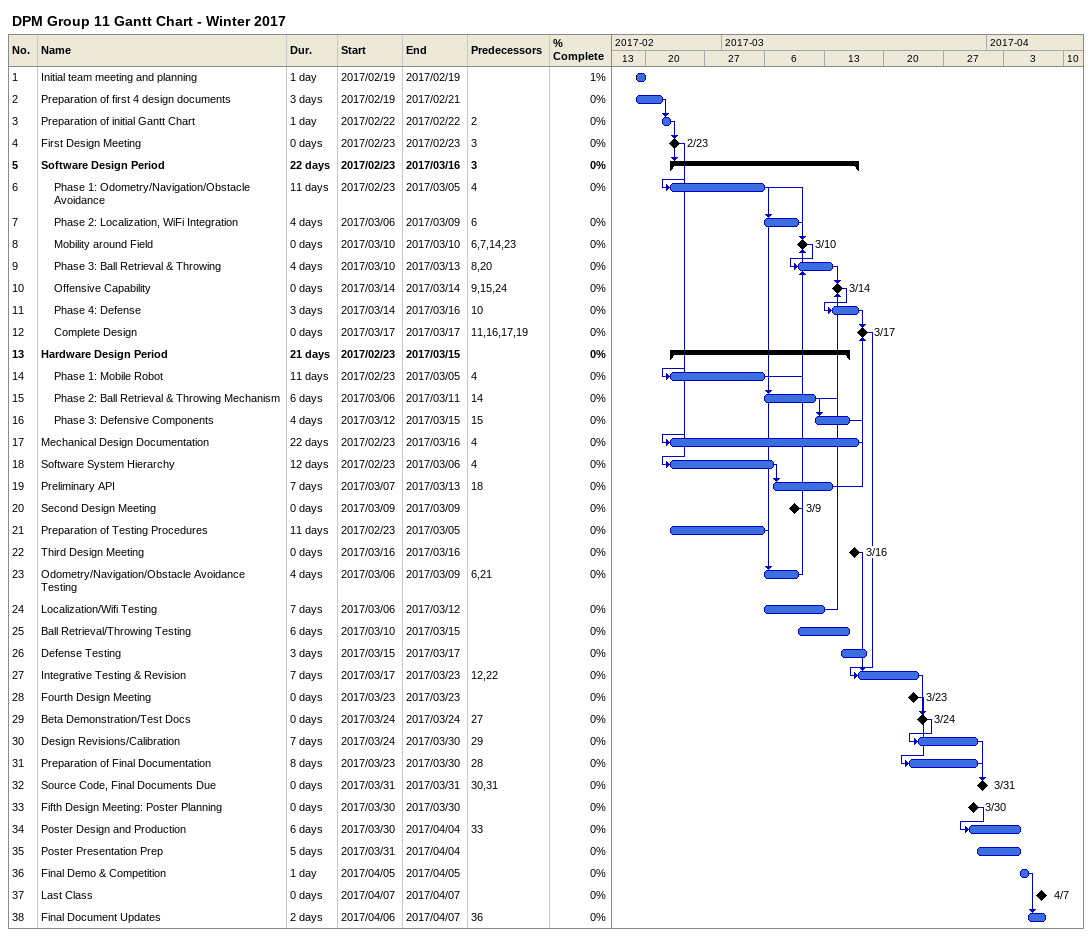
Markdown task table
DPM Group 11 Gantt Chart - Winter 2017

| ID | Level | Task | Duration | Start | Finish | Predecessors | % complete |
|---|---|---|---|---|---|---|---|
| 1 | 1 | Initial team meeting and planning | 1d | 2017-02-19 | 2017-02-19 |  | 1 |
| 2 | 1 | Preparation of first 4 design documents | 3d | 2017-02-19 | 2017-02-21 |  | 0 |
| 3 | 1 | Preparation of initial Gantt Chart | 1d | 2017-02-22 | 2017-02-22 | 2 | 0 |
| 4 | 1 | First Design Meeting | 0d | 2017-02-23 | 2017-02-23 | 3 | 0 |
| 5 | 1 | **Software Design Period** | 22d | 2017-02-23 | 2017-03-16 | 3 | 0 |
| 6 | 2 | Phase 1: Odometry/Navigation/Obstacle Avoidance | 11d | 2017-02-23 | 2017-03-05 | 4 | 0 |
| 7 | 2 | Phase 2: Localization, WiFi Integration | 4d | 2017-03-06 | 2017-03-09 | 6 | 0 |
| 8 | 2 | Mobility around Field | 0d | 2017-03-10 | 2017-03-10 | 6, 7, 14, 23 | 0 |
| 9 | 2 | Phase 3: Ball Retrieval & Throwing | 4d | 2017-03-10 | 2017-03-13 | 8, 20 | 0 |
| 10 | 2 | Offensive Capability | 0d | 2017-03-14 | 2017-03-14 | 9, 15, 24 | 0 |
| 11 | 2 | Phase 4: Defense | 3d | 2017-03-14 | 2017-03-16 | 10 | 0 |
| 12 | 2 | Complete Design | 0d | 2017-03-17 | 2017-03-17 | 11, 16, 17, 19 | 0 |
| 13 | 1 | **Hardware Design Period** | 21d | 2017-02-23 | 2017-03-15 |  | 0 |
| 14 | 2 | Phase 1: Mobile Robot | 11d | 2017-02-23 | 2017-03-05 | 4 | 0 |
| 15 | 2 | Phase 2: Ball Retrieval & Throwing Mechanism | 6d | 2017-03-06 | 2017-03-11 | 14 | 0 |
| 16 | 2 | Phase 3: Defensive Components | 4d | 2017-03-12 | 2017-03-15 | 15 | 0 |
| 17 | 1 | Mechanical Design Documentation | 22d | 2017-02-23 | 2017-03-16 | 4 | 0 |
| 18 | 1 | Software System Hierarchy | 12d | 2017-02-23 | 2017-03-06 | 4 | 0 |
| 19 | 1 | Preliminary API | 7d | 2017-03-07 | 2017-03-13 | 18 | 0 |
| 20 | 1 | Second Design Meeting | 0d | 2017-03-09 | 2017-03-09 |  | 0 |
| 21 | 1 | Preparation of Testing Procedures | 11d | 2017-02-23 | 2017-03-05 |  | 0 |
| 22 | 1 | Third Design Meeting | 0d | 2017-03-16 | 2017-03-16 |  | 0 |
| 23 | 1 | Odometry/Navigation/Obstacle Avoidance Testing | 4d | 2017-03-06 | 2017-03-09 | 6, 21 | 0 |
| 24 | 1 | Localization/Wifi Testing | 7d | 2017-03-06 | 2017-03-12 |  | 0 |
| 25 | 1 | Ball Retrieval/Throwing Testing | 6d | 2017-03-10 | 2017-03-15 |  | 0 |
| 26 | 1 | Defense Testing | 3d | 2017-03-15 | 2017-03-17 |  | 0 |
| 27 | 1 | Integrative Testing & Revision | 7d | 2017-03-17 | 2017-03-23 | 12, 22 | 0 |
| 28 | 1 | Fourth Design Meeting | 0d | 2017-03-23 | 2017-03-23 |  | 0 |
| 29 | 1 | Beta Demonstration/Test Docs | 0d | 2017-03-24 | 2017-03-24 | 27 | 0 |
| 30 | 1 | Design Revisions/Calibration | 7d | 2017-03-24 | 2017-03-30 | 29 | 0 |
| 31 | 1 | Preparation of Final Documentation | 8d | 2017-03-23 | 2017-03-30 | 28 | 0 |
| 32 | 1 | Source Code, Final Documents Due | 0d | 2017-03-31 | 2017-03-31 | 30, 31 | 0 |
| 33 | 1 | Fifth Design Meeting: Poster Planning | 0d | 2017-03-30 | 2017-03-30 |  | 0 |
| 34 | 1 | Poster Design and Production | 6d | 2017-03-30 | 2017-04-04 | 33 | 0 |
| 35 | 1 | Poster Presentation Prep | 5d | 2017-03-31 | 2017-04-04 |  | 0 |
| 36 | 1 | Final Demo & Competition | 1d | 2017-04-05 | 2017-04-05 |  | 0 |
| 37 | 1 | Last Class | 0d | 2017-04-07 | 2017-04-07 |  | 0 |
| 38 | 1 | Final Document Updates | 2d | 2017-04-06 | 2017-04-07 | 36 | 0 |
